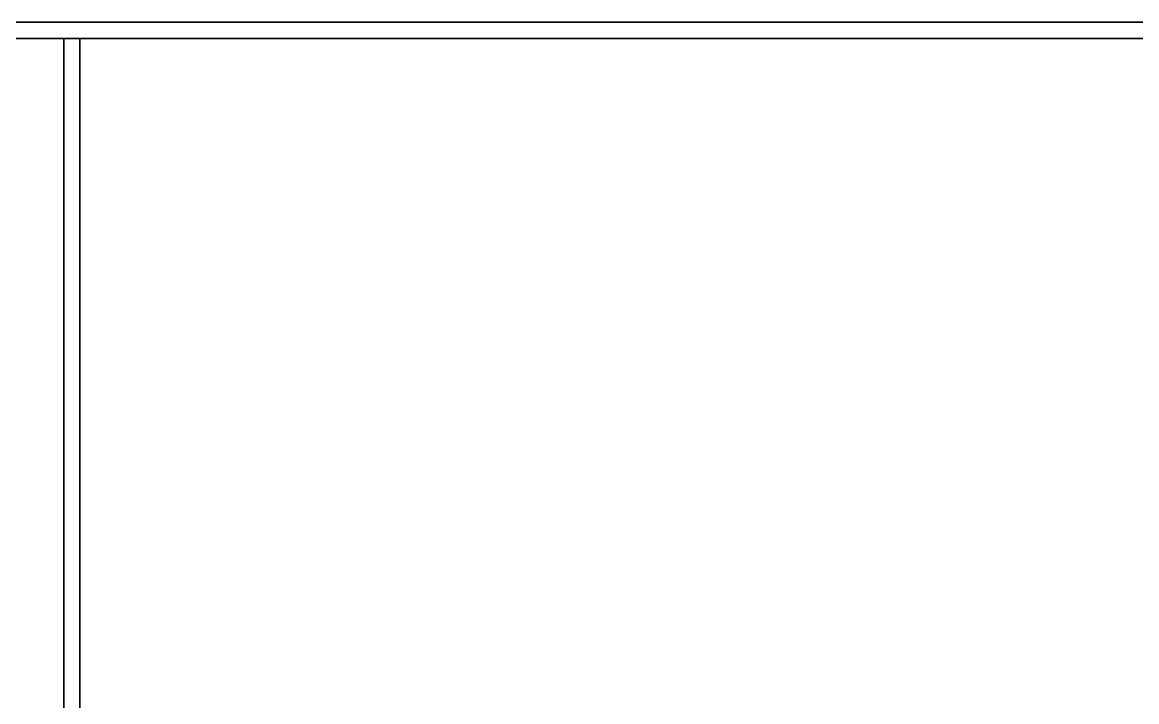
# Model space of a CAD drawing. Header units: inches. Extents: x -7543 to -822, y 102837 to 190349.
# Drawn here: x -830.1806 to -829.9054, y 102837.2717 to 102837.4395 of the extents above; entities that cross this region are included whole.
import ezdxf

# ---------------------------------------------------------------- set-up
doc = ezdxf.new("R2010")
doc.units = ezdxf.units.IN
doc.header["$MEASUREMENT"] = 0
doc.layers.add('DUVAR', color=7, linetype='Continuous', lineweight=35, true_color=0xfc4642)

msp = doc.modelspace()

# ---------------------------------------------------------------- linework, layer by layer
at = {"layer": 'DUVAR'}
for p, q in [((-837.60507, 102837.43946), (-821.98956, 102837.43946)), ((-837.60107, 102837.43546), (-821.99356, 102837.43546)), ((-830.17036, 102836.66908), (-830.17036, 102837.43546)), ((-830.17036, 102836.66908), (-830.17036, 102837.43546)), ((-830.16636, 102836.66908), (-830.16636, 102837.43546)), ((-830.16636, 102836.66908), (-830.16636, 102837.43546))]:
    msp.add_line(p, q, dxfattribs=at)

doc.saveas('drawing.dxf')
